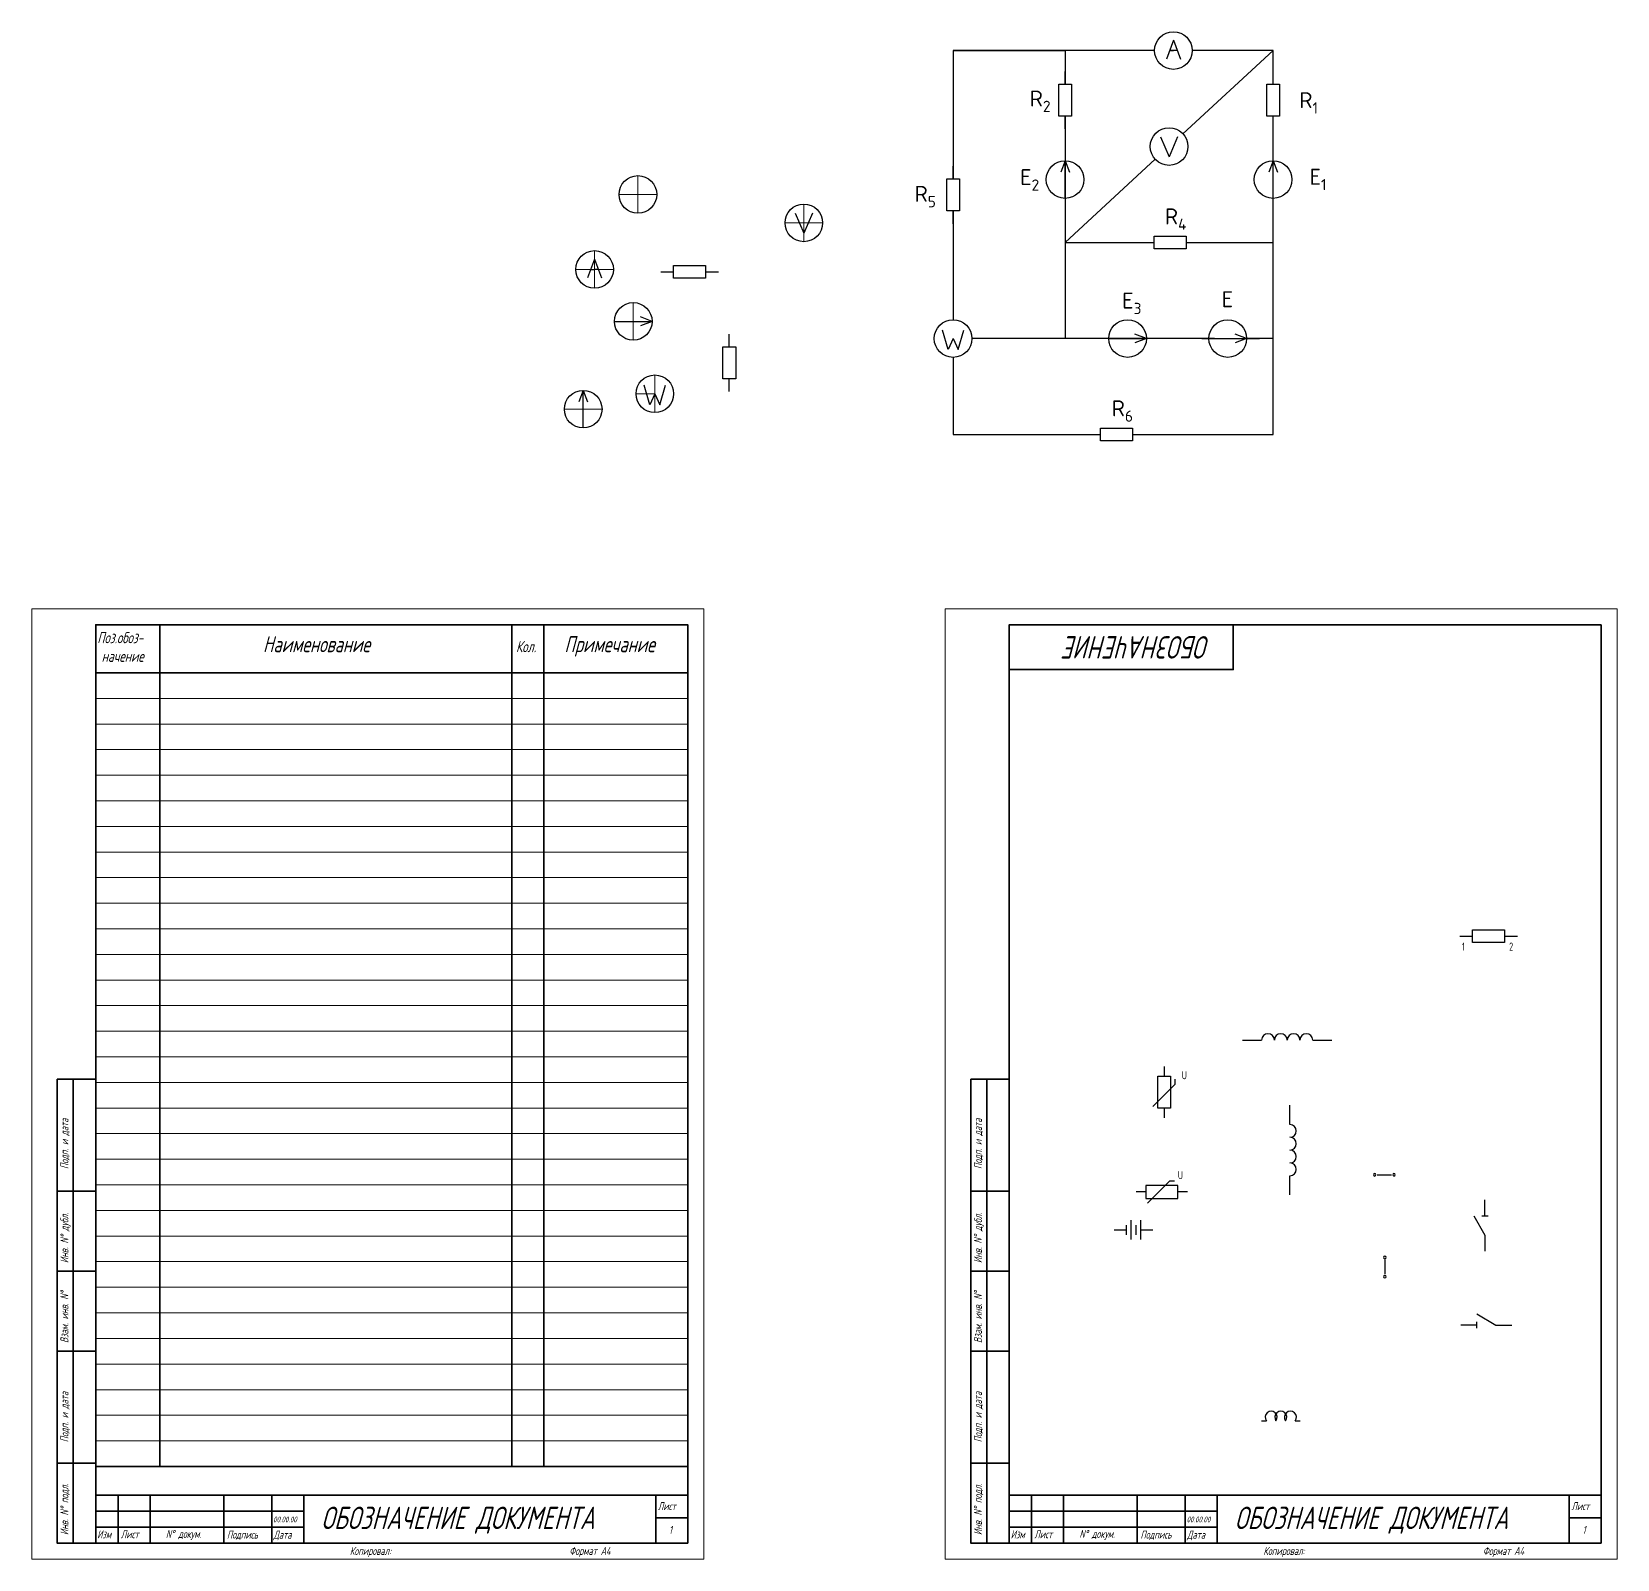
# Model space of a CAD drawing. Header units: millimetres. Extents: x 1868 to 5118, y -759 to 1050.
# Drawn here: x 3963.2 to 4458.7, y 572.4 to 1049.7 of the extents above; entities that cross this region are included whole.
import ezdxf

# ---------------------------------------------------------------- set-up
doc = ezdxf.new("R2010")
doc.units = ezdxf.units.MM
for name, color, linetype, lineweight in [('линия эл', 5, 'Continuous', 30), ('рамка', 5, 'Continuous', 35), ('текст', 6, 'Continuous', 18), ('тонкие', 1, 'Continuous', 5)]:
    doc.layers.add(name, color=color, linetype=linetype, lineweight=lineweight)
doc.layers.add('лист', color=2, linetype='Continuous', lineweight=0, plot=False)
doc.styles.add("1'8k", font='romans.shx', dxfattribs={"width": 0.7, "oblique": 15, "height": 1.8})
doc.styles.add("2'5", font='romans.shx', dxfattribs={"width": 0.7, "height": 2.5})
doc.styles.add("2'5k", font='romans.shx', dxfattribs={"width": 0.7, "oblique": 15, "height": 2.5})
doc.styles.add("3'5k", font='romans.shx', dxfattribs={"width": 0.7, "oblique": 15, "height": 3.5})
doc.styles.add('5K', font='romans.shx', dxfattribs={"width": 0.7, "oblique": 15, "height": 5})
doc.styles.add('7k', font='romans.shx', dxfattribs={"width": 0.7, "oblique": 15, "height": 7})
doc.styles.add('ГОСТ', font='isocpeur.ttf')

# ---------------------------------------------------------------- blocks, each defined once
blk = doc.blocks.new('Батарея')
at = {"color": 7}
for p, q in [((0, 0), (0.125, 0)), ((0.125, 0.05), (0.125, -0.05)), ((0.175, -0.1), (0.175, 0.1)), ((0.225, 0.05), (0.225, -0.05)), ((0.275, -0.1), (0.275, 0.1)), ((0.275, 0), (0.4, 0))]:
    blk.add_line(p, q, dxfattribs=at)
blk = doc.blocks.new('Катушка индуктивности')
at = {"color": 7}
for p, q in [((0, 0), (0.05, 0)), ((0.35, 0), (0.4, 0))]:
    blk.add_line(p, q, dxfattribs=at)
for centre in [(0.1, 0.0375), (0.2, 0.0375), (0.3, 0.0375)]:
    blk.add_arc(centre, 0.0625, 323.1301, 216.8699, dxfattribs=at)

msp = doc.modelspace()

# ---------------------------------------------------------------- linework, layer by layer
at = {"layer": 'линия эл', "color": 5}
for p, q in [((4319.99, 1047.05), (4317.81, 1041.15)), ((4319.99, 1047.05), (4322.17, 1041.15)), ((4251.15, 1043.81), (4251.15, 1003.7)), ((4251.15, 1043.81), (4286.15, 1043.81)), ((4314.11, 1043.81), (4251.15, 1043.81)), ((4286.15, 1043.81), (4286.15, 1033.29)), ((4318.79, 1043.81), (4319.99, 1043.81)), ((4321.19, 1043.81), (4318.79, 1043.81)), ((4321.19, 1043.81), (4319.99, 1043.81)), ((4322.97, 1017.8), (4351.15, 1043.81)), ((4351.15, 1043.81), (4325.87, 1043.81)), ((4351.15, 1033.29), (4351.15, 1043.81)), ((4286.15, 1023.29), (4286.15, 953.81)), ((4351.15, 923.81), (4351.15, 1023.29)), ((4315.97, 1016.83), (4318.65, 1010.59)), ((4321.32, 1016.83), (4318.65, 1010.59)), ((4286.15, 1009.37), (4284.78, 1005.78)), ((4286.15, 983.81), (4314.33, 1009.82)), ((4286.15, 997.61), (4286.15, 1009.37)), ((4286.15, 1009.37), (4287.52, 1005.78)), ((4351.15, 1009.37), (4349.78, 1005.78)), ((4351.15, 997.61), (4351.15, 1009.37)), ((4351.15, 1009.37), (4352.52, 1005.78)), ((4201.84, 992.98), (4204.51, 986.75)), ((4207.19, 992.98), (4204.51, 986.75)), ((4251.15, 993.7), (4251.15, 959.69)), ((4286.15, 983.81), (4313.96, 983.81)), ((4323.96, 983.81), (4351.15, 983.81)), ((4139.14, 978.64), (4136.96, 972.74)), ((4139.14, 978.64), (4141.32, 972.74)), ((4137.94, 975.4), (4139.14, 975.4)), ((4140.34, 975.4), (4139.14, 975.4)), ((4145.35, 959.18), (4157.1, 959.18)), ((4157.1, 959.18), (4153.51, 960.55)), ((4157.1, 959.18), (4153.51, 957.81)), ((4249.57, 950.41), (4247.8, 956.46)), ((4252.73, 950.41), (4254.5, 956.46)), ((4251.15, 953.81), (4249.57, 950.41)), ((4251.15, 953.81), (4252.73, 950.41)), ((4332.86, 953.81), (4257.03, 953.81)), ((4299.8, 953.81), (4311.56, 953.81)), ((4311.56, 953.81), (4307.96, 955.18)), ((4311.56, 953.81), (4307.96, 952.44)), ((4342.86, 953.81), (4339.26, 955.18)), ((4342.86, 953.81), (4339.26, 952.44)), ((4351.15, 953.81), (4342.86, 953.81)), ((4251.15, 947.93), (4251.15, 923.81)), ((4135.57, 937.63), (4134.2, 934.04)), ((4135.57, 925.88), (4135.57, 937.63)), ((4135.57, 937.63), (4136.94, 934.04)), ((4156.37, 933.15), (4154.6, 939.2)), ((4157.95, 936.55), (4156.37, 933.15)), ((4157.95, 936.55), (4159.52, 933.15)), ((4159.52, 933.15), (4161.3, 939.2)), ((4251.15, 923.81), (4297.24, 923.81)), ((4307.24, 923.81), (4351.15, 923.81))]:
    msp.add_line(p, q, dxfattribs=at)
at = {"layer": 'линия эл'}
for p, q in [((4286.15, 1033.29), (4286.15, 1037.29)), ((4284.15, 1033.29), (4288.15, 1033.29)), ((4284.15, 1023.29), (4284.15, 1033.29)), ((4288.15, 1033.29), (4288.15, 1023.29)), ((4349.15, 1033.29), (4353.15, 1033.29)), ((4349.15, 1023.29), (4349.15, 1033.29)), ((4353.15, 1033.29), (4353.15, 1023.29)), ((4286.15, 1023.29), (4284.15, 1023.29)), ((4288.15, 1023.29), (4286.15, 1023.29)), ((4286.15, 1019.29), (4286.15, 1023.29)), ((4351.15, 1023.29), (4349.15, 1023.29)), ((4353.15, 1023.29), (4351.15, 1023.29)), ((4251.15, 1003.7), (4251.15, 1007.7)), ((4249.15, 1003.7), (4253.15, 1003.7)), ((4249.15, 993.7), (4249.15, 1003.7)), ((4253.15, 1003.7), (4253.15, 993.7)), ((4251.15, 993.7), (4249.15, 993.7)), ((4253.15, 993.7), (4251.15, 993.7)), ((4251.15, 989.7), (4251.15, 993.7)), ((4309.96, 983.81), (4313.96, 983.81)), ((4313.96, 985.81), (4323.96, 985.81)), ((4313.96, 983.81), (4313.96, 985.81)), ((4313.96, 981.81), (4313.96, 983.81)), ((4323.96, 981.81), (4313.96, 981.81)), ((4323.96, 985.81), (4323.96, 981.81)), ((4323.96, 983.81), (4327.96, 983.81)), ((4163.83, 976.67), (4173.83, 976.67)), ((4163.83, 974.67), (4163.83, 976.67)), ((4173.83, 976.67), (4173.83, 972.67)), ((4159.83, 974.67), (4163.83, 974.67)), ((4163.83, 972.67), (4163.83, 974.67)), ((4173.83, 972.67), (4163.83, 972.67)), ((4173.83, 974.67), (4177.83, 974.67)), ((4181.22, 951.22), (4181.22, 955.22)), ((4328.86, 953.81), (4342.86, 953.81)), ((4342.86, 953.81), (4346.86, 953.81)), ((4179.22, 951.22), (4183.22, 951.22)), ((4179.22, 941.22), (4179.22, 951.22)), ((4183.22, 951.22), (4183.22, 941.22)), ((4181.22, 941.22), (4179.22, 941.22)), ((4183.22, 941.22), (4181.22, 941.22)), ((4181.22, 937.22), (4181.22, 941.22)), ((4293.24, 923.81), (4297.24, 923.81)), ((4297.24, 925.81), (4307.24, 925.81)), ((4297.24, 923.81), (4297.24, 925.81)), ((4297.24, 921.81), (4297.24, 923.81)), ((4307.24, 921.81), (4297.24, 921.81)), ((4307.24, 925.81), (4307.24, 921.81)), ((4307.24, 923.81), (4311.24, 923.81)), ((4413.51, 769.06), (4423.51, 769.06)), ((4413.51, 767.06), (4413.51, 769.06)), ((4423.51, 769.06), (4423.51, 765.06)), ((4409.51, 767.06), (4413.51, 767.06)), ((4413.51, 765.06), (4413.51, 767.06)), ((4423.51, 765.06), (4413.51, 765.06)), ((4423.51, 767.06), (4427.51, 767.06)), ((4341.55, 734.59), (4347.55, 734.59)), ((4363.55, 734.59), (4369.55, 734.59)), ((4317.1, 726.36), (4317.1, 723.36)), ((4313.6, 713.86), (4320.6, 720.86)), ((4315.1, 713.36), (4315.1, 723.36)), ((4315.1, 723.36), (4319.1, 723.36)), ((4319.1, 723.36), (4319.1, 713.36)), ((4320.6, 720.86), (4320.6, 722.36)), ((4356.4, 708.22), (4356.4, 714.22)), ((4319.1, 713.36), (4315.1, 713.36)), ((4317.1, 713.36), (4317.1, 710.36)), ((4321.38, 689.15), (4311.38, 689.15)), ((4311.38, 689.15), (4311.38, 685.15)), ((4311.88, 683.65), (4318.88, 690.65)), ((4318.88, 690.65), (4320.38, 690.65)), ((4321.38, 685.15), (4321.38, 689.15)), ((4356.4, 686.22), (4356.4, 692.22)), ((4383.68, 692.51), (4388.18, 692.51)), ((4311.38, 687.15), (4308.38, 687.15)), ((4311.38, 685.15), (4321.38, 685.15)), ((4324.38, 687.15), (4321.38, 687.15)), ((4417.35, 679.66), (4417.35, 684.66)), ((4413.87, 679.67), (4417.35, 673.66)), ((4416.35, 679.66), (4418.35, 679.66)), ((4417.35, 673.66), (4417.35, 668.66)), ((4386.07, 665.93), (4386.07, 661.43)), ((4414.79, 645.57), (4409.79, 645.57)), ((4414.78, 649.05), (4420.79, 645.57)), ((4414.79, 644.57), (4414.79, 646.57)), ((4420.79, 645.57), (4425.79, 645.57))]:
    msp.add_line(p, q, dxfattribs=at)
at = {"layer": 'линия эл', "color": 5}
for centre in [(4319.99, 1043.81), (4318.65, 1013.81), (4286.15, 1003.49), (4351.15, 1003.49), (4152.67, 998.83), (4204.51, 989.96), (4139.14, 975.4), (4151.22, 959.18), (4251.15, 953.81), (4305.68, 953.81), (4336.98, 953.81), (4157.95, 936.55), (4135.57, 931.75)]:
    msp.add_circle(centre, 5.88, dxfattribs=at)
at = {"layer": 'линия эл'}
for centre, radius, start, end in [((4349.55, 734.59), 2, 0, 180), ((4353.55, 734.59), 2, 0, 180), ((4357.55, 734.59), 2, 0, 180), ((4361.55, 734.59), 2, 0, 180), ((4356.4, 706.22), 2, 270, 90), ((4356.4, 702.22), 2, 270, 90), ((4356.4, 698.22), 2, 270, 90), ((4356.4, 694.22), 2, 270, 90), ((4382.93, 692.51), 0.375, 0, 180), ((4382.93, 692.51), 0.375, 180, 0), ((4388.93, 692.51), 0.375, 0, 180), ((4388.93, 692.51), 0.375, 180, 0), ((4386.07, 666.68), 0.375, 0, 180), ((4386.07, 666.68), 0.375, 180, 0), ((4386.07, 660.68), 0.375, 0, 180), ((4386.07, 660.68), 0.375, 180, 0)]:
    msp.add_arc(centre, radius, start, end, dxfattribs=at)
at = {"layer": 'лист'}
for points in [[(4173.24, 572.37), (4173.24, 869.37), (3963.24, 869.37), (3963.24, 572.37)], [(4458.7, 572.37), (4458.7, 869.37), (4248.7, 869.37), (4248.7, 572.37)]]:
    msp.add_lwpolyline(points, close=True, dxfattribs=at)
at = {"layer": 'рамка'}
for p, q in [((4168.24, 864.37), (3983.24, 864.37)), ((3983.24, 864.37), (3983.24, 577.37)), ((4003.24, 864.37), (4003.24, 849.37)), ((4113.24, 864.37), (4113.24, 849.37)), ((4123.24, 864.37), (4123.24, 849.37)), ((4168.24, 577.37), (4168.24, 864.37)), ((4453.7, 864.37), (4268.7, 864.37)), ((4268.7, 864.37), (4268.7, 577.37)), ((4453.7, 577.37), (4453.7, 864.37)), ((4003.24, 849.37), (4003.24, 601.37)), ((4113.24, 849.37), (4113.24, 601.37)), ((4123.24, 849.37), (4123.24, 601.37)), ((3983.24, 632.37), (3983.24, 577.37)), ((4268.7, 632.37), (4268.7, 577.37)), ((3983.24, 601.37), (4168.24, 601.37)), ((4168.24, 592.37), (3983.24, 592.37)), ((3990.24, 577.37), (3990.24, 592.37)), ((4000.24, 577.37), (4000.24, 592.37)), ((4023.24, 577.37), (4023.24, 592.37)), ((4038.24, 577.37), (4038.24, 592.37)), ((4158.24, 577.37), (4158.24, 592.37)), ((4168.24, 592.37), (4168.24, 577.37)), ((4453.7, 592.37), (4268.7, 592.37)), ((4275.7, 577.37), (4275.7, 592.37)), ((4285.7, 577.37), (4285.7, 592.37)), ((4308.7, 577.37), (4308.7, 592.37)), ((4323.7, 577.37), (4323.7, 592.37)), ((4443.7, 577.37), (4443.7, 592.37)), ((4453.7, 592.37), (4453.7, 577.37)), ((4048.24, 587.37), (3983.24, 587.37)), ((4158.24, 585.37), (4168.24, 585.37)), ((4333.7, 587.37), (4268.7, 587.37)), ((4443.7, 585.37), (4453.7, 585.37)), ((4048.24, 582.37), (3983.24, 582.37)), ((4333.7, 582.37), (4268.7, 582.37)), ((3983.24, 577.37), (4168.24, 577.37)), ((4168.24, 577.37), (3983.24, 577.37)), ((4268.7, 577.37), (4453.7, 577.37)), ((4453.7, 577.37), (4268.7, 577.37))]:
    msp.add_line(p, q, dxfattribs=at)
for points in [[(3983.24, 849.37), (4168.24, 849.37), (4168.24, 864.37), (3983.24, 864.37)], [(4268.7, 850.37), (4338.7, 850.37), (4338.7, 864.37), (4268.7, 864.37)], [(3976.24, 687.37), (3971.24, 687.37), (3971.24, 722.37), (3976.24, 722.37)], [(3983.24, 687.37), (3976.24, 687.37), (3976.24, 722.37), (3983.24, 722.37)], [(4261.7, 687.37), (4256.7, 687.37), (4256.7, 722.37), (4261.7, 722.37)], [(4268.7, 687.37), (4261.7, 687.37), (4261.7, 722.37), (4268.7, 722.37)], [(3976.24, 662.37), (3971.24, 662.37), (3971.24, 687.37), (3976.24, 687.37)], [(3983.24, 662.37), (3976.24, 662.37), (3976.24, 687.37), (3983.24, 687.37)], [(4261.7, 662.37), (4256.7, 662.37), (4256.7, 687.37), (4261.7, 687.37)], [(4268.7, 662.37), (4261.7, 662.37), (4261.7, 687.37), (4268.7, 687.37)], [(3976.24, 637.37), (3971.24, 637.37), (3971.24, 662.37), (3976.24, 662.37)], [(3983.24, 637.37), (3976.24, 637.37), (3976.24, 662.37), (3983.24, 662.37)], [(4261.7, 637.37), (4256.7, 637.37), (4256.7, 662.37), (4261.7, 662.37)], [(4268.7, 637.37), (4261.7, 637.37), (4261.7, 662.37), (4268.7, 662.37)], [(3976.24, 602.37), (3971.24, 602.37), (3971.24, 637.37), (3976.24, 637.37)], [(3983.24, 602.37), (3976.24, 602.37), (3976.24, 637.37), (3983.24, 637.37)], [(4261.7, 602.37), (4256.7, 602.37), (4256.7, 637.37), (4261.7, 637.37)], [(4268.7, 602.37), (4261.7, 602.37), (4261.7, 637.37), (4268.7, 637.37)], [(3976.24, 577.37), (3971.24, 577.37), (3971.24, 602.37), (3976.24, 602.37)], [(3983.24, 577.37), (3976.24, 577.37), (3976.24, 602.37), (3983.24, 602.37)], [(4261.7, 577.37), (4256.7, 577.37), (4256.7, 602.37), (4261.7, 602.37)], [(4268.7, 577.37), (4261.7, 577.37), (4261.7, 602.37), (4268.7, 602.37)], [(4158.24, 577.37), (4048.24, 577.37), (4048.24, 592.37), (4158.24, 592.37)], [(4443.7, 577.37), (4333.7, 577.37), (4333.7, 592.37), (4443.7, 592.37)]]:
    msp.add_lwpolyline(points, close=True, dxfattribs=at)
at = {"layer": 'тонкие', "color": 5}
for p, q in [((4286.15, 1009.37), (4286.15, 997.61)), ((4152.67, 1004.7), (4152.67, 992.95)), ((4158.55, 998.83), (4146.79, 998.83)), ((4204.51, 995.84), (4204.51, 984.09)), ((4210.39, 989.96), (4198.63, 989.96)), ((4139.14, 981.28), (4139.14, 969.52)), ((4145.02, 975.4), (4133.26, 975.4)), ((4151.22, 965.06), (4151.22, 953.3)), ((4157.1, 959.18), (4145.35, 959.18)), ((4311.56, 953.81), (4299.8, 953.81)), ((4157.95, 942.42), (4157.95, 930.67)), ((4135.57, 937.63), (4135.57, 925.88)), ((4157.95, 936.55), (4152.07, 936.55)), ((4129.69, 931.75), (4141.45, 931.75))]:
    msp.add_line(p, q, dxfattribs=at)
at = {"layer": 'тонкие'}
for p, q in [((3983.24, 841.37), (4168.24, 841.37)), ((3983.24, 833.37), (4168.24, 833.37)), ((3983.24, 825.37), (4168.24, 825.37)), ((3983.24, 817.37), (4168.24, 817.37)), ((3983.24, 809.37), (4168.24, 809.37)), ((3983.24, 801.37), (4168.24, 801.37)), ((3983.24, 793.37), (4168.24, 793.37)), ((3983.24, 785.37), (4168.24, 785.37)), ((3983.24, 777.37), (4168.24, 777.37)), ((3983.24, 769.37), (4168.24, 769.37)), ((3983.24, 761.37), (4168.24, 761.37)), ((3983.24, 761.37), (4168.24, 761.37)), ((3983.24, 753.37), (4168.24, 753.37)), ((3983.24, 745.37), (4168.24, 745.37)), ((3983.24, 737.37), (4168.24, 737.37)), ((3983.24, 729.37), (4168.24, 729.37)), ((3983.24, 721.37), (4168.24, 721.37)), ((3983.24, 713.37), (4168.24, 713.37)), ((3983.24, 705.37), (4168.24, 705.37)), ((3983.24, 705.37), (4168.24, 705.37)), ((3983.24, 697.37), (4168.24, 697.37)), ((3983.24, 689.37), (4168.24, 689.37)), ((3983.24, 681.37), (4168.24, 681.37)), ((3983.24, 673.37), (4168.24, 673.37)), ((3983.24, 665.37), (4168.24, 665.37)), ((3983.24, 657.37), (4168.24, 657.37)), ((3983.24, 649.37), (4168.24, 649.37)), ((3983.24, 649.37), (4168.24, 649.37)), ((3983.24, 641.37), (4168.24, 641.37)), ((3983.24, 633.37), (4168.24, 633.37)), ((3983.24, 625.37), (4168.24, 625.37)), ((3983.24, 617.37), (4168.24, 617.37)), ((3983.24, 609.37), (4168.24, 609.37))]:
    msp.add_line(p, q, dxfattribs=at)

# ---------------------------------------------------------------- block references
at = {"layer": 'линия эл', "xscale": 30.16829492085012, "yscale": 30.16829492085012, "zscale": 30.16829492085012}
for name, p in [('Батарея', (4301.5, 675.27)), ('Катушка индуктивности', (4347.53, 615.63))]:
    msp.add_blockref(name, p, dxfattribs=at)

# ---------------------------------------------------------------- texts
at = {"layer": 'линия эл', "style": "2'5", "width": 0.7}
for s, p in [('1', (4410.17, 762.56)), ('2', (4424.91, 762.56)), ('U', (4322.6, 722.36)), ('U', (4321.38, 691.15))]:
    msp.add_text(s, height=2.5, dxfattribs=at).set_placement(p)
at = {"layer": 'текст', "oblique": 15, "width": 0.7}
for s, height, style, p in [('Поз.обоз-', 3.5, "3'5k", (3983.72, 858.6)), ('Наименование', 5, '5K', (4035.51, 855.8)), ('Кол.', 3.5, "3'5k", (4114.56, 855.8)), ('Примечание', 5, '5K', (4129.71, 855.8)), ('начение', 3.5, "3'5k", (3985.09, 852.79)), (' Лист   ', 2.5, "2'5k", (4157.71, 587.73)), (' Лист   ', 2.5, "2'5k", (4443.18, 587.73)), ('00.00.00', 1.8, "1'8k", (4038.68, 583.92)), ('ОБОЗНАЧЕНИЕ ДОКУМЕНТА', 7, '7k', (4053.69, 581.81)), ('00.00.00', 1.8, "1'8k", (4324.15, 583.92)), ('ОБОЗНАЧЕНИЕ ДОКУМЕНТА', 7, '7k', (4339.16, 581.81)), ('Изм', 2.5, "2'5k", (3983.68, 578.91)), ('Лист', 2.5, "2'5k", (3991.07, 578.95)), ('N%%D докум.', 2.5, "2'5k", (4005.16, 579.05)), ('Подпись', 2.5, "2'5k", (4024.24, 578.84)), ('Дата', 2.5, "2'5k", (4038.8, 578.81)), ('1   ', 2.5, "2'5k", (4162.37, 580.32)), ('Изм', 2.5, "2'5k", (4269.15, 578.91)), ('Лист', 2.5, "2'5k", (4276.54, 578.95)), ('N%%D докум.', 2.5, "2'5k", (4290.63, 579.05)), ('Подпись', 2.5, "2'5k", (4309.7, 578.84)), ('Дата', 2.5, "2'5k", (4324.27, 578.81)), ('1   ', 2.5, "2'5k", (4447.84, 580.32)), ('Копировал:', 2.5, "2'5k", (4062.64, 573.73)), ('Формат А4', 2.5, "2'5k", (4131.23, 573.73)), ('Копировал:', 2.5, "2'5k", (4348.11, 573.73)), ('Формат А4', 2.5, "2'5k", (4416.7, 573.73))]:
    msp.add_text(s, height=height, dxfattribs=dict(at, style=style)).set_placement(p)
for s, height, rotation, style, p in [('ОБОЗНАЧЕНИЕ', 7, 180, '7k', (4331.51, 860.84)), ('Подп. и дата', 2.5, 90, "2'5k", (3974.7, 694.31)), ('Подп. и дата', 2.5, 90, "2'5k", (4260.16, 694.31)), ('Инв. N%%D дубл.', 2.5, 90, "2'5k", (3974.7, 664.92)), ('Инв. N%%D дубл.', 2.5, 90, "2'5k", (4260.16, 664.92)), ('Взам. инв. N%%D', 2.5, 90, "2'5k", (3974.7, 639.95)), ('Взам. инв. N%%D', 2.5, 90, "2'5k", (4260.16, 639.95)), ('Подп. и дата', 2.5, 90, "2'5k", (3974.7, 608.93)), ('Подп. и дата', 2.5, 90, "2'5k", (4260.16, 608.93)), ('Инв. N%%D подл.', 2.5, 90, "2'5k", (3974.7, 579.94)), ('Инв. N%%D подл.', 2.5, 90, "2'5k", (4260.16, 579.94))]:
    msp.add_text(s, height=height, rotation=rotation, dxfattribs=dict(at, style=style)).set_placement(p)
at = {"layer": 'текст', "char_height": 5, "attachment_point": 1, "style": 'ГОСТ'}
for s, insert in [('\\A1;R{\\H0.7x;\\S^ 2;}', (4275.09, 1031.32)), ('\\A1;R{\\H0.7x;\\S^ 1;}', (4359.33, 1030.81)), ('\\A1;E{\\H0.7x;\\S^ 2;}', (4272.09, 1006.73)), ('\\A1;E{\\H0.7x;\\S^ 1;}', (4362.52, 1006.86)), ('\\A1;R{\\H0.7x;\\S^ 5;}', (4239.11, 1001.53)), ('\\A1;R{\\H0.7x;\\S^ 4;}', (4317.32, 994.49)), ('\\A1;E{\\H0.7x;\\S^ 3;}', (4303.97, 968.17)), ('\\A1;E', (4335.07, 968.59)), ('\\A1;R{\\H0.7x;\\S^ 6;}', (4300.72, 934.53))]:
    msp.add_mtext_dynamic_manual_height_columns(s, width=14.57, gutter_width=12.5, heights=[0], dxfattribs=dict(at, insert=insert))

doc.saveas('drawing.dxf')
